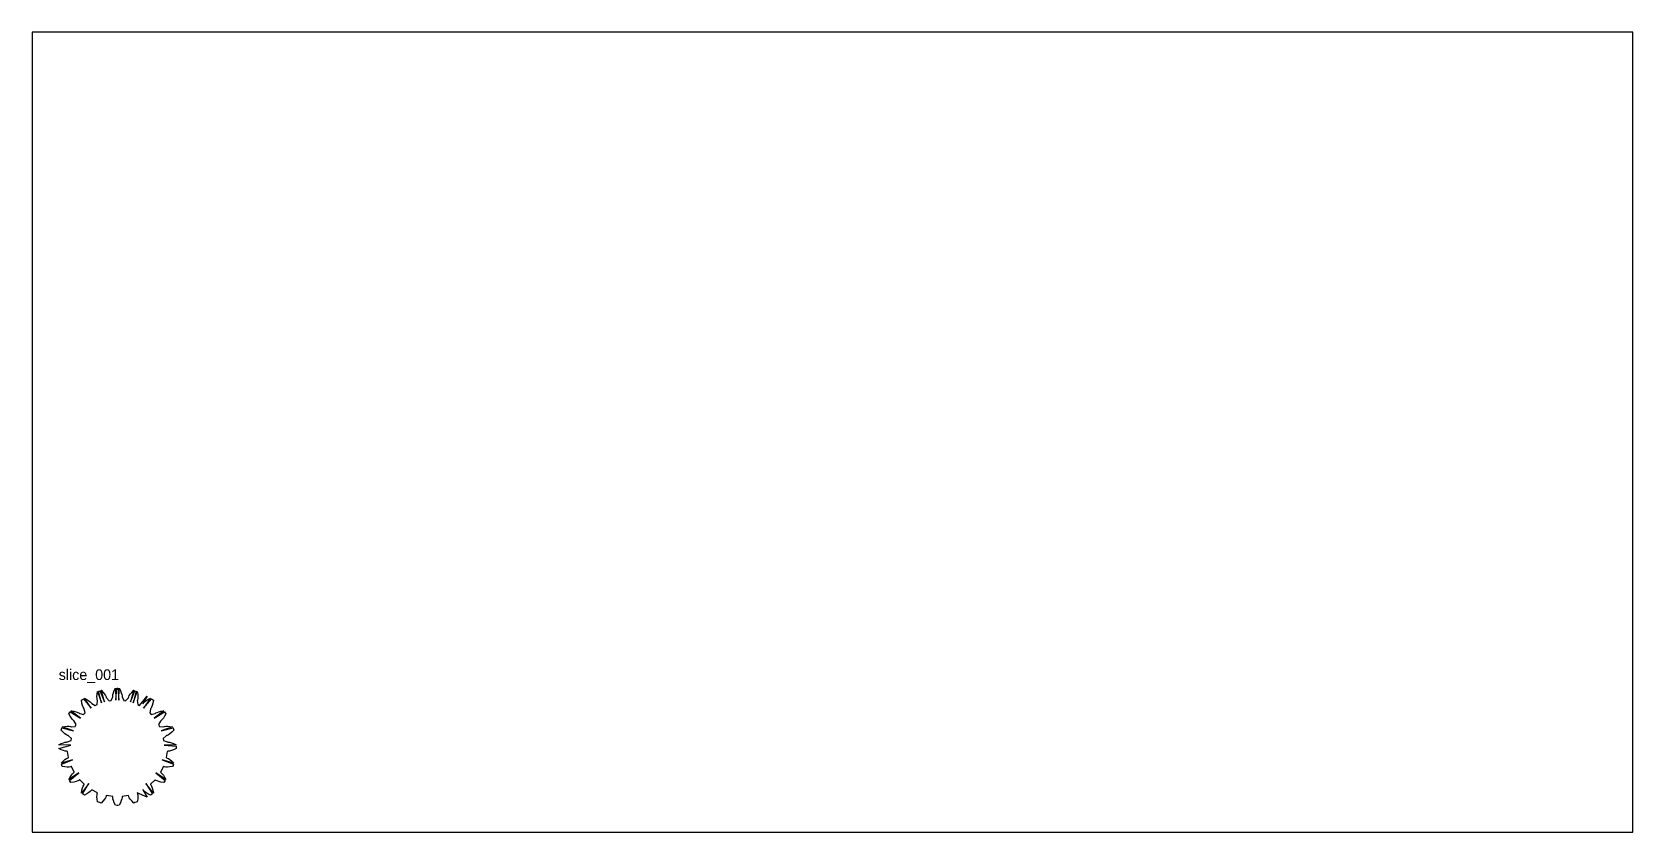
# Model space of a CAD drawing. Header units: metres. Extents: x 0 to 600, y 0 to 300.
import ezdxf

# ---------------------------------------------------------------- set-up
doc = ezdxf.new("R2010")
doc.units = ezdxf.units.M

msp = doc.modelspace()

# ---------------------------------------------------------------- linework, layer by layer
at = {"layer": 'sheet_boundary'}
for p, q in [((600, 300), (0, 300)), ((0, 300), (0, 0)), ((600, 0), (600, 300)), ((0, 0), (600, 0))]:
    msp.add_line(p, q, dxfattribs=at)
at = {"layer": 'slice_001'}
for p, q in [((18.502125, 49.379906), (18.871081, 49.660025)), ((18.673979, 48.331127), (18.502125, 49.379906)), ((18.900455, 47.491605), (18.673979, 48.331127)), ((18.871081, 49.660025), (19.245854, 49.932312)), ((19.245854, 49.932312), (22.148691, 46.470056)), ((22.148691, 46.470056), (19.626278, 50.19665)), ((19.626278, 50.19665), (20.570619, 49.709118)), ((20.570619, 49.709118), (21.299067, 49.234299)), ((21.299067, 49.234299), (21.825565, 48.809811)), ((21.825565, 48.809811), (22.169333, 48.470419)), ((22.169333, 48.470419), (22.354423, 48.247362)), ((22.354423, 48.247362), (22.409182, 48.167747)), ((22.409182, 48.167747), (23.715258, 47.419376)), ((24.328602, 50.777924), (24.372636, 51.646341)), ((24.362551, 50.10247), (24.328602, 50.777924)), ((24.435063, 49.624866), (24.362551, 50.10247)), ((24.372636, 51.646341), (24.533284, 52.696894)), ((24.376703, 47.756399), (24.538951, 49.252918)), ((24.506727, 49.344015), (24.435063, 49.624866)), ((24.538951, 49.252918), (24.506727, 49.344015)), ((24.533284, 52.696894), (26.065524, 48.465782)), ((24.970744, 52.849289), (25.411316, 52.992439)), ((26.065524, 48.465782), (24.970744, 52.849289)), ((25.411316, 52.992439), (27.102181, 48.802612)), ((27.102181, 48.802612), (25.854805, 53.126282)), ((25.854805, 53.126282), (26.60227, 52.370794)), ((26.60227, 52.370794), (27.148339, 51.694111)), ((27.148339, 51.694111), (27.517894, 51.127703)), ((27.517894, 51.127703), (27.73996, 50.698692)), ((27.73996, 50.698692), (27.847061, 50.429356)), ((27.847061, 50.429356), (27.874538, 50.336716)), ((27.874538, 50.336716), (28.885431, 49.221375)), ((28.885431, 49.221375), (29.618649, 49.337503)), ((29.618649, 49.337503), (30.235405, 50.710642)), ((30.23291, 50.807238), (30.25154, 51.096487)), ((30.235405, 50.710642), (30.23291, 50.807238)), ((30.25154, 51.096487), (30.330165, 51.573122)), ((30.330165, 51.573122), (30.506604, 52.226007)), ((30.506604, 52.226007), (30.816839, 53.038317)), ((30.816839, 53.038317), (31.294263, 53.987808)), ((31.294263, 53.987808), (31.444024, 49.490294)), ((31.444024, 49.490294), (31.757405, 53.997562)), ((31.757405, 53.997562), (32.220649, 53.997562)), ((32.220649, 53.997562), (32.53403, 49.490294)), ((32.53403, 49.490294), (32.683791, 53.987808)), ((32.683791, 53.987808), (33.161215, 53.038317)), ((33.161215, 53.038317), (33.47145, 52.226007)), ((33.47145, 52.226007), (33.647889, 51.573122)), ((33.647889, 51.573122), (33.726514, 51.096487)), ((33.726514, 51.096487), (33.745144, 50.807238)), ((33.745144, 50.807238), (33.742649, 50.710642)), ((33.742649, 50.710642), (34.359405, 49.337503)), ((34.359405, 49.337503), (35.092623, 49.221375)), ((35.092623, 49.221375), (36.103516, 50.336716)), ((36.103516, 50.336716), (36.130993, 50.429356)), ((36.130993, 50.429356), (36.238094, 50.698692)), ((36.238094, 50.698692), (36.46016, 51.127703)), ((36.46016, 51.127703), (36.829715, 51.694111)), ((36.829715, 51.694111), (37.375784, 52.370794)), ((38.12325, 53.126282), (36.875873, 48.802612)), ((36.875873, 48.802612), (38.566738, 52.992439)), ((37.375784, 52.370794), (38.12325, 53.126282)), ((39.00731, 52.849289), (37.91253, 48.465782)), ((37.91253, 48.465782), (39.44477, 52.696894)), ((38.566738, 52.992439), (39.00731, 52.849289)), ((39.471327, 49.344015), (39.439103, 49.252918)), ((39.439103, 49.252918), (39.601351, 47.756399)), ((39.44477, 52.696894), (39.605418, 51.646341)), ((39.542991, 49.624866), (39.471327, 49.344015)), ((39.615503, 50.10247), (39.542991, 49.624866)), ((39.605418, 51.646341), (39.649452, 50.777924)), ((39.649452, 50.777924), (39.615503, 50.10247)), ((40.262796, 47.419376), (43.189008, 50.934473)), ((43.189008, 50.934473), (41.568872, 48.167747)), ((41.568872, 48.167747), (41.623631, 48.247362)), ((41.623631, 48.247362), (41.808721, 48.470419)), ((41.808721, 48.470419), (42.152489, 48.809811)), ((44.351776, 50.19665), (41.829363, 46.470056)), ((41.829363, 46.470056), (44.7322, 49.932312)), ((42.152489, 48.809811), (42.678987, 49.234299)), ((42.678987, 49.234299), (43.407435, 49.709118)), ((43.407435, 49.709118), (44.351776, 50.19665)), ((44.7322, 49.932312), (45.106973, 49.660025)), ((45.304075, 48.331127), (45.077599, 47.491605)), ((45.106973, 49.660025), (45.475929, 49.379906)), ((45.475929, 49.379906), (45.304075, 48.331127)), ((13.791159, 44.36153), (14.055496, 44.741954)), ((14.27869, 43.41719), (13.791159, 44.36153)), ((14.055496, 44.741954), (14.327784, 45.116727)), ((14.75351, 42.688741), (14.27869, 43.41719)), ((14.327784, 45.116727), (18.158442, 42.72095)), ((18.158442, 42.72095), (14.607903, 45.485683)), ((14.607903, 45.485683), (15.656681, 45.313829)), ((15.177998, 42.162243), (14.75351, 42.688741)), ((15.517389, 41.818475), (15.177998, 42.162243)), ((15.656681, 45.313829), (16.496203, 45.087353)), ((16.496203, 45.087353), (17.128107, 44.846338)), ((17.128107, 44.846338), (17.559928, 44.629787)), ((17.559928, 44.629787), (17.804886, 44.474843)), ((17.804886, 44.474843), (17.881567, 44.416046)), ((17.881567, 44.416046), (19.354979, 44.107903)), ((19.14147, 46.859701), (18.900455, 47.491605)), ((19.358021, 46.42788), (19.14147, 46.859701)), ((19.354979, 44.107903), (19.879905, 44.63283)), ((19.512965, 46.182922), (19.358021, 46.42788)), ((19.571762, 46.106241), (19.512965, 46.182922)), ((19.879905, 44.63283), (19.571762, 46.106241)), ((23.715258, 47.419376), (24.376703, 47.756399)), ((39.601351, 47.756399), (40.262796, 47.419376)), ((44.406292, 46.106241), (44.098149, 44.63283)), ((44.098149, 44.63283), (44.623075, 44.107903)), ((44.465089, 46.182922), (44.406292, 46.106241)), ((44.620033, 46.42788), (44.465089, 46.182922)), ((44.836584, 46.859701), (44.620033, 46.42788)), ((44.623075, 44.107903), (46.096487, 44.416046)), ((45.077599, 47.491605), (44.836584, 46.859701)), ((49.370152, 45.485683), (45.819613, 42.72095)), ((45.819613, 42.72095), (49.65027, 45.116727)), ((46.096487, 44.416046), (46.173168, 44.474843)), ((46.173168, 44.474843), (46.418126, 44.629787)), ((46.418126, 44.629787), (46.849947, 44.846338)), ((46.849947, 44.846338), (47.481851, 45.087353)), ((47.481851, 45.087353), (48.321373, 45.313829)), ((48.321373, 45.313829), (49.370152, 45.485683)), ((48.800056, 42.162243), (48.460665, 41.818475)), ((49.224545, 42.688741), (48.800056, 42.162243)), ((49.699364, 43.41719), (49.224545, 42.688741)), ((49.65027, 45.116727), (49.922558, 44.741954)), ((50.186895, 44.36153), (49.699364, 43.41719)), ((49.922558, 44.741954), (50.186895, 44.36153)), ((10.861526, 38.133004), (10.995369, 38.576492)), ((11.617014, 37.385538), (10.861526, 38.133004)), ((10.995369, 38.576492), (11.138519, 39.017064)), ((11.138519, 39.017064), (15.522026, 37.922284)), ((11.290915, 39.454525), (12.341467, 39.615172)), ((15.522026, 37.922284), (11.290915, 39.454525)), ((12.293697, 36.839469), (11.617014, 37.385538)), ((12.860106, 36.469914), (12.293697, 36.839469)), ((12.341467, 39.615172), (13.209885, 39.659206)), ((13.289116, 36.247849), (12.860106, 36.469914)), ((13.209885, 39.659206), (13.885338, 39.625257)), ((13.558453, 36.140747), (13.289116, 36.247849)), ((13.651093, 36.11327), (13.558453, 36.140747)), ((14.766434, 35.102377), (13.651093, 36.11327)), ((13.885338, 39.625257), (14.362942, 39.552745)), ((14.362942, 39.552745), (14.643793, 39.481081)), ((14.643793, 39.481081), (14.73489, 39.448857)), ((14.73489, 39.448857), (16.231409, 39.611105)), ((15.740446, 41.633386), (15.517389, 41.818475)), ((15.820061, 41.578627), (15.740446, 41.633386)), ((16.568432, 40.272551), (15.820061, 41.578627)), ((16.231409, 39.611105), (16.568432, 40.272551)), ((48.157993, 41.578627), (47.409622, 40.272551)), ((47.409622, 40.272551), (47.746645, 39.611105)), ((47.746645, 39.611105), (49.243164, 39.448857)), ((48.237608, 41.633386), (48.157993, 41.578627)), ((48.460665, 41.818475), (48.237608, 41.633386)), ((52.68714, 39.454525), (48.456028, 37.922284)), ((48.456028, 37.922284), (52.839535, 39.017064)), ((50.326962, 36.11327), (49.21162, 35.102377)), ((49.243164, 39.448857), (49.334261, 39.481081)), ((49.334261, 39.481081), (49.615112, 39.552745)), ((49.615112, 39.552745), (50.092716, 39.625257)), ((50.092716, 39.625257), (50.768169, 39.659206)), ((50.419601, 36.140747), (50.326962, 36.11327)), ((50.688938, 36.247849), (50.419601, 36.140747)), ((51.117949, 36.469914), (50.688938, 36.247849)), ((50.768169, 39.659206), (51.636587, 39.615172)), ((51.684357, 36.839469), (51.117949, 36.469914)), ((51.636587, 39.615172), (52.68714, 39.454525)), ((52.36104, 37.385538), (51.684357, 36.839469)), ((53.116528, 38.133004), (52.36104, 37.385538)), ((52.839535, 39.017064), (52.982685, 38.576492)), ((52.982685, 38.576492), (53.116528, 38.133004)), ((10, 32.693546), (10.949492, 33.170969)), ((14.497515, 32.543784), (10, 32.693546)), ((10, 31.304017), (14.497515, 32.543784)), ((10.949492, 30.826594), (10, 31.304017)), ((10.949492, 33.170969), (11.761801, 33.481205)), ((11.761801, 30.516358), (10.949492, 30.826594)), ((11.761801, 33.481205), (12.414686, 33.657643)), ((12.414686, 30.339919), (11.761801, 30.516358)), ((12.414686, 33.657643), (12.891321, 33.736268)), ((12.891321, 30.261294), (12.414686, 30.339919)), ((12.891321, 33.736268), (13.180571, 33.754899)), ((13.180571, 30.242664), (12.891321, 30.261294)), ((13.180571, 33.754899), (13.277166, 33.752403)), ((13.277166, 30.245159), (13.180571, 30.242664)), ((13.277166, 33.752403), (14.650305, 34.369159)), ((13.651093, 27.884292), (13.277166, 30.245159)), ((14.650305, 34.369159), (14.766434, 35.102377)), ((49.21162, 35.102377), (49.327749, 34.369159)), ((49.327749, 34.369159), (50.700888, 33.752403)), ((53.978054, 32.693546), (49.480539, 32.543784)), ((49.480539, 32.543784), (53.987808, 32.230404)), ((50.700888, 30.245159), (50.326962, 27.884292)), ((50.700888, 33.752403), (50.797483, 33.754899)), ((50.797483, 30.242664), (50.700888, 30.245159)), ((50.797483, 33.754899), (51.086733, 33.736268)), ((51.086733, 30.261294), (50.797483, 30.242664)), ((51.086733, 33.736268), (51.563368, 33.657643)), ((51.563368, 30.339919), (51.086733, 30.261294)), ((51.563368, 33.657643), (52.216253, 33.481205)), ((52.216253, 30.516358), (51.563368, 30.339919)), ((52.216253, 33.481205), (53.028563, 33.170969)), ((53.028563, 30.826594), (52.216253, 30.516358)), ((53.028563, 33.170969), (53.978054, 32.693546)), ((53.978054, 31.304017), (53.028563, 30.826594)), ((53.987808, 31.767159), (53.978054, 31.304017)), ((53.987808, 32.230404), (53.987808, 31.767159)), ((15.185196, 27.111936), (10.861526, 25.864559)), ((10.861526, 25.864559), (11.617014, 26.612024)), ((10.995369, 25.42107), (15.185196, 27.111936)), ((11.138519, 24.980498), (10.995369, 25.42107)), ((11.290915, 24.543038), (11.138519, 24.980498)), ((12.341467, 24.38239), (11.290915, 24.543038)), ((11.617014, 26.612024), (12.293697, 27.158093)), ((12.293697, 27.158093), (12.860106, 27.527648)), ((13.209885, 24.338356), (12.341467, 24.38239)), ((12.860106, 27.527648), (13.289116, 27.749714)), ((13.885338, 24.372305), (13.209885, 24.338356)), ((13.289116, 27.749714), (13.558453, 27.856815)), ((13.558453, 27.856815), (13.651093, 27.884292)), ((14.362942, 24.444817), (13.885338, 24.372305)), ((14.643793, 24.516481), (14.362942, 24.444817)), ((14.73489, 24.548705), (14.643793, 24.516481)), ((15.820061, 22.418936), (14.73489, 24.548705)), ((49.243164, 24.548705), (48.157993, 22.418936)), ((53.116528, 25.864559), (48.792858, 27.111936)), ((48.792858, 27.111936), (52.982685, 25.42107)), ((49.334261, 24.516481), (49.243164, 24.548705)), ((49.615112, 24.444817), (49.334261, 24.516481)), ((50.092716, 24.372305), (49.615112, 24.444817)), ((50.768169, 24.338356), (50.092716, 24.372305)), ((50.326962, 27.884292), (50.419601, 27.856815)), ((50.419601, 27.856815), (50.688938, 27.749714)), ((50.688938, 27.749714), (51.117949, 27.527648)), ((51.636587, 24.38239), (50.768169, 24.338356)), ((51.117949, 27.527648), (51.684357, 27.158093)), ((52.68714, 24.543038), (51.636587, 24.38239)), ((51.684357, 27.158093), (52.36104, 26.612024)), ((52.36104, 26.612024), (53.116528, 25.864559)), ((52.839535, 24.980498), (52.68714, 24.543038)), ((52.982685, 25.42107), (52.839535, 24.980498)), ((17.517753, 22.158445), (13.791159, 19.636032)), ((13.791159, 19.636032), (14.27869, 20.580373)), ((14.055496, 19.255609), (17.517753, 22.158445)), ((14.327784, 18.880836), (14.055496, 19.255609)), ((14.27869, 20.580373), (14.75351, 21.308822)), ((14.607903, 18.511879), (14.327784, 18.880836)), ((15.656681, 18.683733), (14.607903, 18.511879)), ((14.75351, 21.308822), (15.177998, 21.83532)), ((15.177998, 21.83532), (15.517389, 22.179088)), ((15.517389, 22.179088), (15.740446, 22.364177)), ((16.496203, 18.91021), (15.656681, 18.683733)), ((15.740446, 22.364177), (15.820061, 22.418936)), ((17.128107, 19.151224), (16.496203, 18.91021)), ((17.559928, 19.367775), (17.128107, 19.151224)), ((17.804886, 19.522719), (17.559928, 19.367775)), ((17.881567, 19.581516), (17.804886, 19.522719)), ((19.571762, 17.891321), (17.881567, 19.581516)), ((21.266858, 18.168196), (18.502125, 14.617657)), ((18.871081, 14.337538), (21.266858, 18.168196)), ((45.475929, 14.617657), (42.711196, 18.168196)), ((42.711196, 18.168196), (45.106973, 14.337538)), ((46.096487, 19.581516), (44.406292, 17.891321)), ((46.173168, 19.522719), (46.096487, 19.581516)), ((46.418126, 19.367775), (46.173168, 19.522719)), ((46.849947, 19.151224), (46.418126, 19.367775)), ((50.186895, 19.636032), (46.460301, 22.158445)), ((46.460301, 22.158445), (49.922558, 19.255609)), ((47.481851, 18.91021), (46.849947, 19.151224)), ((48.321373, 18.683733), (47.481851, 18.91021)), ((48.157993, 22.418936), (48.237608, 22.364177)), ((48.237608, 22.364177), (48.460665, 22.179088)), ((49.370152, 18.511879), (48.321373, 18.683733)), ((48.460665, 22.179088), (48.800056, 21.83532)), ((48.800056, 21.83532), (49.224545, 21.308822)), ((49.224545, 21.308822), (49.699364, 20.580373)), ((49.65027, 18.880836), (49.370152, 18.511879)), ((49.922558, 19.255609), (49.65027, 18.880836)), ((49.699364, 20.580373), (50.186895, 19.636032)), ((18.502125, 14.617657), (18.673979, 15.666435)), ((18.673979, 15.666435), (18.900455, 16.505958)), ((19.245854, 14.06525), (18.871081, 14.337538)), ((18.900455, 16.505958), (19.14147, 17.137861)), ((19.14147, 17.137861), (19.358021, 17.569682)), ((19.626278, 13.800913), (19.245854, 14.06525)), ((19.358021, 17.569682), (19.512965, 17.81464)), ((19.512965, 17.81464), (19.571762, 17.891321)), ((20.570619, 14.288445), (19.626278, 13.800913)), ((21.299067, 14.763264), (20.570619, 14.288445)), ((21.825565, 15.187752), (21.299067, 14.763264)), ((22.169333, 15.527143), (21.825565, 15.187752)), ((22.354423, 15.7502), (22.169333, 15.527143)), ((22.409182, 15.829815), (22.354423, 15.7502)), ((24.538951, 14.744644), (22.409182, 15.829815)), ((24.328602, 13.219639), (24.362551, 13.895092)), ((24.372636, 12.351221), (24.328602, 13.219639)), ((24.362551, 13.895092), (24.435063, 14.372696)), ((24.533284, 11.300669), (24.372636, 12.351221)), ((24.435063, 14.372696), (24.506727, 14.653547)), ((24.506727, 14.653547), (24.538951, 14.744644)), ((27.148339, 12.303452), (26.60227, 11.626768)), ((27.517894, 12.86986), (27.148339, 12.303452)), ((27.73996, 13.29887), (27.517894, 12.86986)), ((27.847061, 13.568207), (27.73996, 13.29887)), ((27.874538, 13.660847), (27.847061, 13.568207)), ((30.235405, 13.286921), (27.874538, 13.660847)), ((30.23291, 13.190325), (30.235405, 13.286921)), ((30.25154, 12.901075), (30.23291, 13.190325)), ((30.330165, 12.42444), (30.25154, 12.901075)), ((30.506604, 11.771555), (30.330165, 12.42444)), ((33.647889, 12.42444), (33.47145, 11.771555)), ((33.726514, 12.901075), (33.647889, 12.42444)), ((33.745144, 13.190325), (33.726514, 12.901075)), ((36.103516, 13.660847), (33.742649, 13.286921)), ((33.742649, 13.286921), (33.745144, 13.190325)), ((36.130993, 13.568207), (36.103516, 13.660847)), ((36.238094, 13.29887), (36.130993, 13.568207)), ((36.46016, 12.86986), (36.238094, 13.29887)), ((36.829715, 12.303452), (36.46016, 12.86986)), ((37.375784, 11.626768), (36.829715, 12.303452)), ((43.189008, 13.063089), (39.439103, 14.744644)), ((39.439103, 14.744644), (39.471327, 14.653547)), ((39.605418, 12.351221), (39.44477, 11.300669)), ((39.471327, 14.653547), (39.542991, 14.372696)), ((39.542991, 14.372696), (39.615503, 13.895092)), ((39.649452, 13.219639), (39.605418, 12.351221)), ((39.615503, 13.895092), (39.649452, 13.219639)), ((41.623631, 15.7502), (41.568872, 15.829815)), ((41.568872, 15.829815), (43.189008, 13.063089)), ((41.808721, 15.527143), (41.623631, 15.7502)), ((42.152489, 15.187752), (41.808721, 15.527143)), ((42.678987, 14.763264), (42.152489, 15.187752)), ((43.407435, 14.288445), (42.678987, 14.763264)), ((44.351776, 13.800913), (43.407435, 14.288445)), ((44.7322, 14.06525), (44.351776, 13.800913)), ((44.406292, 17.891321), (44.465089, 17.81464)), ((44.465089, 17.81464), (44.620033, 17.569682)), ((44.620033, 17.569682), (44.836584, 17.137861)), ((45.106973, 14.337538), (44.7322, 14.06525)), ((44.836584, 17.137861), (45.077599, 16.505958)), ((45.077599, 16.505958), (45.304075, 15.666435)), ((45.304075, 15.666435), (45.475929, 14.617657)), ((24.970744, 11.148273), (24.533284, 11.300669)), ((25.411316, 11.005123), (24.970744, 11.148273)), ((25.854805, 10.871281), (25.411316, 11.005123)), ((26.60227, 11.626768), (25.854805, 10.871281)), ((30.816839, 10.959246), (30.506604, 11.771555)), ((31.294263, 10.009754), (30.816839, 10.959246)), ((31.757405, 10), (31.294263, 10.009754)), ((32.220649, 10), (31.757405, 10)), ((32.683791, 10.009754), (32.220649, 10)), ((33.161215, 10.959246), (32.683791, 10.009754)), ((33.47145, 11.771555), (33.161215, 10.959246)), ((38.12325, 10.871281), (37.375784, 11.626768)), ((38.566738, 11.005123), (38.12325, 10.871281)), ((39.00731, 11.148273), (38.566738, 11.005123)), ((39.44477, 11.300669), (39.00731, 11.148273))]:
    msp.add_line(p, q, dxfattribs=at)

# ---------------------------------------------------------------- texts
msp.add_text('slice_001', height=4, dxfattribs=at).set_placement((10, 56.997562))

doc.saveas('drawing.dxf')
